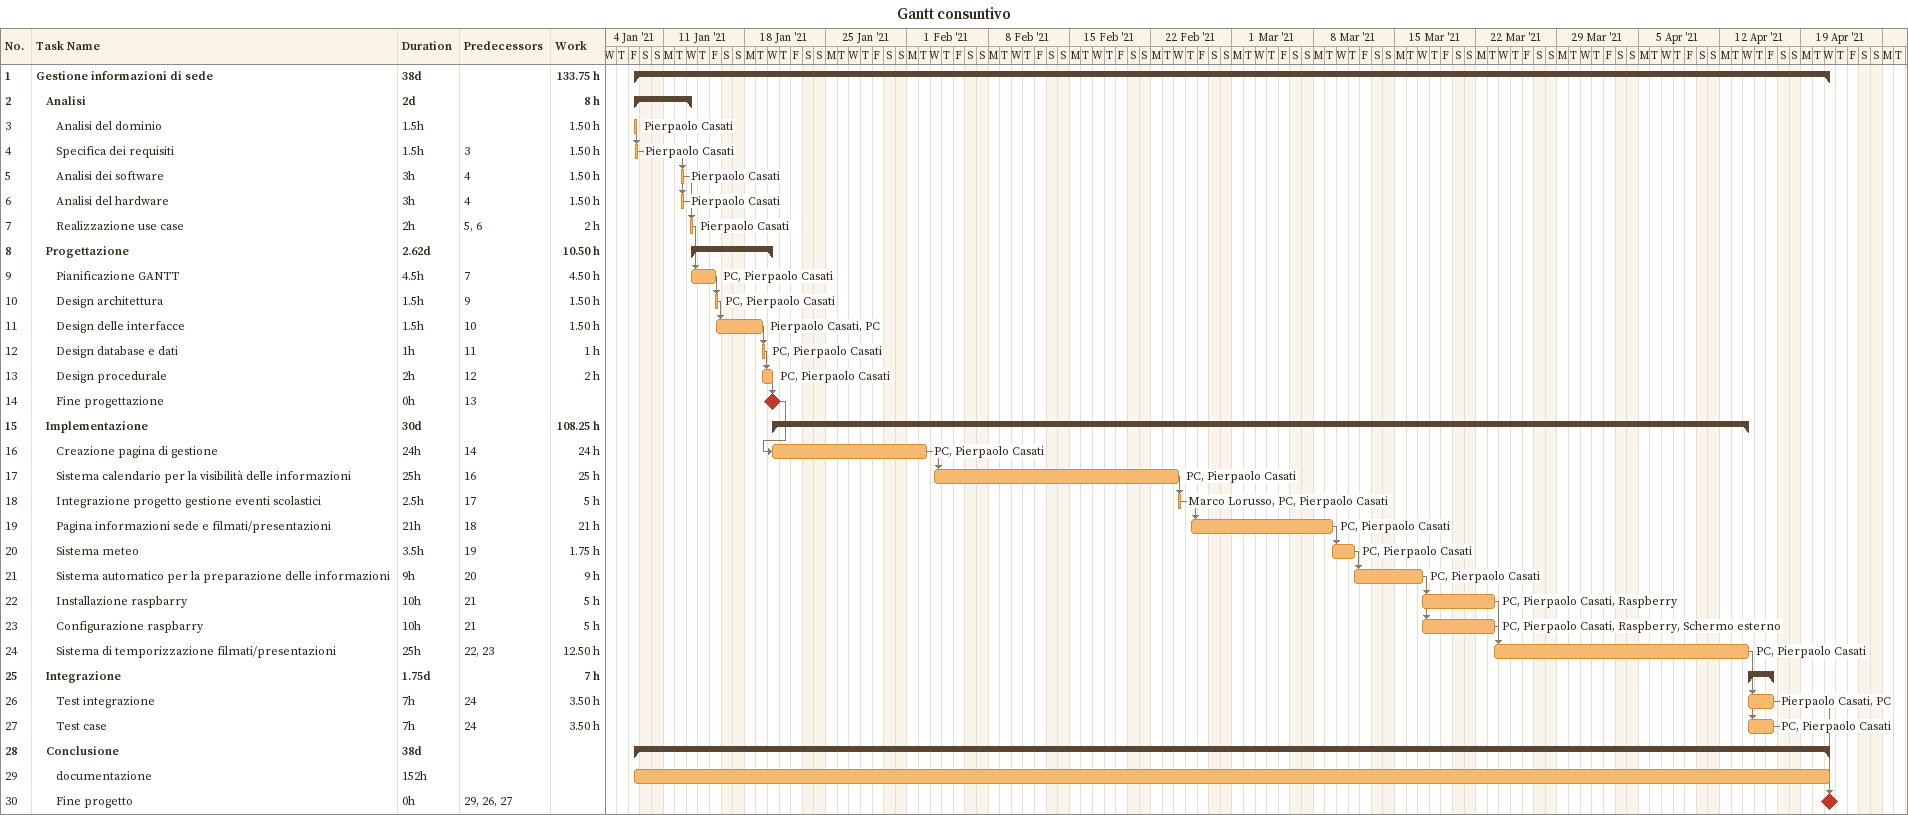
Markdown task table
Gantt consuntivo

| ID | Level | Task | Duration | Start | Finish | Predecessors | Resources | Work (h) |
|---|---|---|---|---|---|---|---|---|
| 1 | 1 | **Gestione informazioni di sede** | 38d | 2021-01-08 | 2021-04-21 |  |  | 133.75 |
| 2 | 2 | **Analisi** | 2d | 2021-01-08 | 2021-01-13 |  |  | 8 |
| 3 | 3 | Analisi del dominio | 1.5h | 2021-01-08 | 2021-01-08 |  | Pierpaolo Casati | 1.50 |
| 4 | 3 | Specifica dei requisiti | 1.5h | 2021-01-08 | 2021-01-08 | 3 | Pierpaolo Casati | 1.50 |
| 5 | 3 | Analisi dei software | 3h | 2021-01-12 | 2021-01-12 | 4 | Pierpaolo Casati | 1.50 |
| 6 | 3 | Analisi del hardware | 3h | 2021-01-12 | 2021-01-12 | 4 | Pierpaolo Casati | 1.50 |
| 7 | 3 | Realizzazione use case | 2h | 2021-01-13 | 2021-01-13 | 5, 6 | Pierpaolo Casati | 2 |
| 8 | 2 | **Progettazione** | 2.62d | 2021-01-13 | 2021-01-20 |  |  | 10.50 |
| 9 | 3 | Pianificazione GANTT | 4.5h | 2021-01-13 | 2021-01-15 | 7 | PC, Pierpaolo Casati | 4.50 |
| 10 | 3 | Design architettura | 1.5h | 2021-01-15 | 2021-01-15 | 9 | PC, Pierpaolo Casati | 1.50 |
| 11 | 3 | Design delle interfacce | 1.5h | 2021-01-15 | 2021-01-19 | 10 | Pierpaolo Casati, PC | 1.50 |
| 12 | 3 | Design database e dati | 1h | 2021-01-19 | 2021-01-19 | 11 | PC, Pierpaolo Casati | 1 |
| 13 | 3 | Design procedurale | 2h | 2021-01-19 | 2021-01-20 | 12 | PC, Pierpaolo Casati | 2 |
| 14 | 3 | Fine progettazione | 0h | 2021-01-20 | 2021-01-20 | 13 |  |  |
| 15 | 2 | **Implementazione** | 30d | 2021-01-20 | 2021-04-14 |  |  | 108.25 |
| 16 | 3 | Creazione pagina di gestione | 24h | 2021-01-20 | 2021-02-02 | 14 | PC, Pierpaolo Casati | 24 |
| 17 | 3 | Sistema calendario per la visibilità delle informazioni | 25h | 2021-02-03 | 2021-02-24 | 16 | PC, Pierpaolo Casati | 25 |
| 18 | 3 | Integrazione progetto gestione eventi scolastici | 2.5h | 2021-02-24 | 2021-02-24 | 17 | Marco Lorusso, PC, Pierpaolo Casati | 5 |
| 19 | 3 | Pagina informazioni sede e filmati/presentazioni | 21h | 2021-02-25 | 2021-03-09 | 18 | PC, Pierpaolo Casati | 21 |
| 20 | 3 | Sistema meteo | 3.5h | 2021-03-09 | 2021-03-11 | 19 | PC, Pierpaolo Casati | 1.75 |
| 21 | 3 | Sistema automatico per la preparazione delle informazioni | 9h | 2021-03-11 | 2021-03-17 | 20 | PC, Pierpaolo Casati | 9 |
| 22 | 3 | Installazione raspbarry | 10h | 2021-03-17 | 2021-03-23 | 21 | PC, Pierpaolo Casati, Raspberry | 5 |
| 23 | 3 | Configurazione raspbarry | 10h | 2021-03-17 | 2021-03-23 | 21 | PC, Pierpaolo Casati, Raspberry, Schermo esterno | 5 |
| 24 | 3 | Sistema di temporizzazione filmati/presentazioni | 25h | 2021-03-23 | 2021-04-14 | 22, 23 | PC, Pierpaolo Casati | 12.50 |
| 25 | 2 | **Integrazione** | 1.75d | 2021-04-14 | 2021-04-16 |  |  | 7 |
| 26 | 3 | Test integrazione | 7h | 2021-04-14 | 2021-04-16 | 24 | Pierpaolo Casati, PC | 3.50 |
| 27 | 3 | Test case | 7h | 2021-04-14 | 2021-04-16 | 24 | PC, Pierpaolo Casati | 3.50 |
| 28 | 2 | **Conclusione** | 38d | 2021-01-08 | 2021-04-21 |  |  |  |
| 29 | 3 | documentazione | 152h | 2021-01-08 | 2021-04-21 |  |  |  |
| 30 | 3 | Fine progetto | 0h | 2021-04-21 | 2021-04-21 | 29, 26, 27 |  |  |
